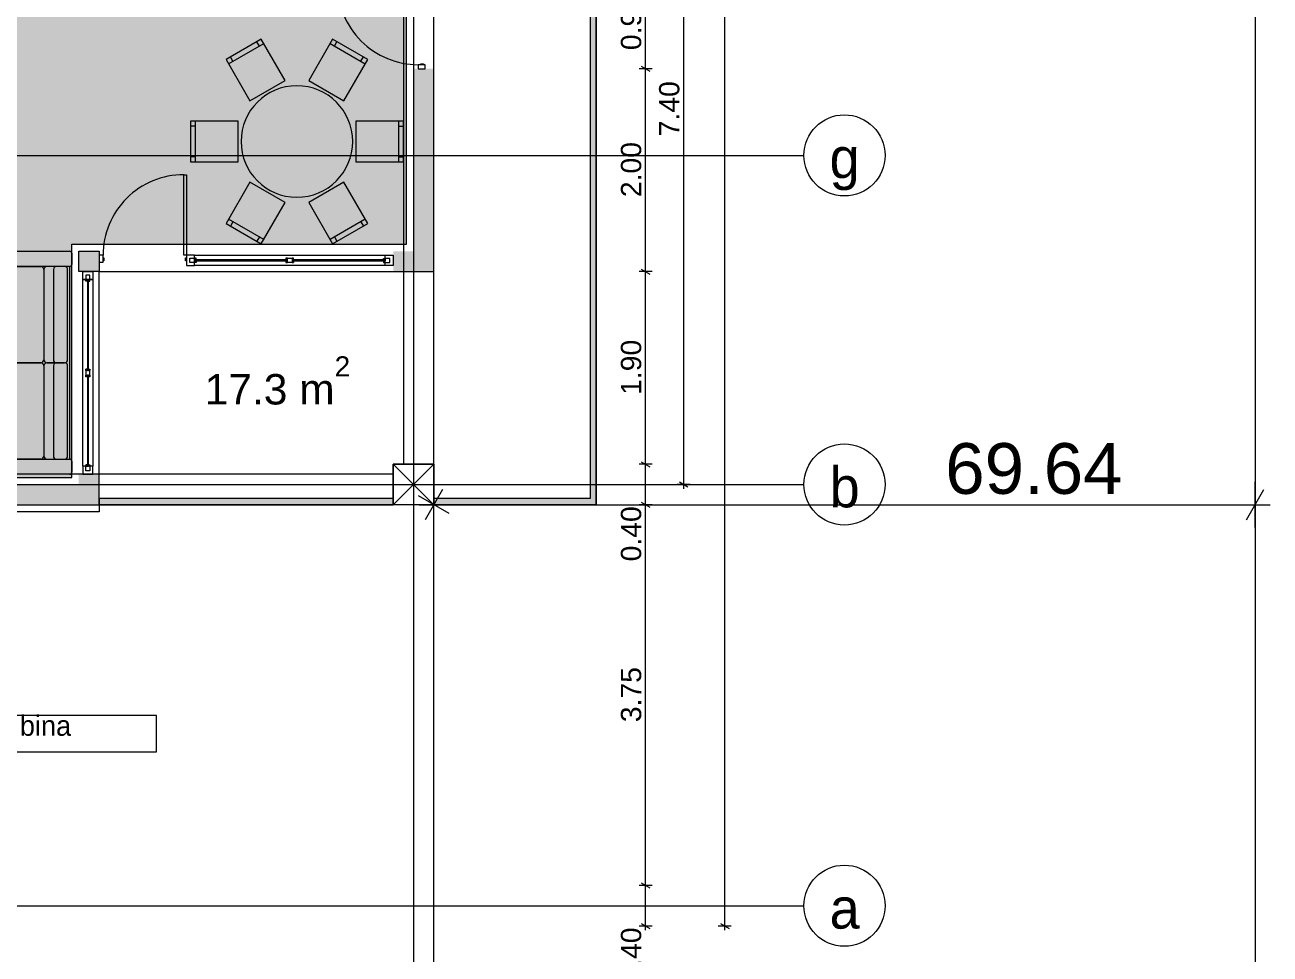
# Model space of a CAD drawing. Header units: millimetres. Extents: x 475159934 to 476245151, y 4620917055 to 4621447368.
# Drawn here: x 475293093 to 475305367, y 4621041395 to 4621050559 of the extents above; entities that cross this region are included whole.
import ezdxf

# ---------------------------------------------------------------- set-up
doc = ezdxf.new("R2010")
doc.units = ezdxf.units.MM
doc.header["$MEASUREMENT"] = 0
for name, color, linetype, lineweight in [('0_Pen_No__42_Pen_No__250_Pen_No__5', 5, 'Continuous', 0), ('2D Drafting - General_Pen_No__1_Pen_No__7', 7, 'Continuous', 0), ('2D Drafting - General_Pen_No__250_Pen_No__7_Pen_No__250', 7, 'Continuous', 0), ('2D Drafting - General_Pen_No__250_Pen_No__7_Pen_No__7', 7, 'Continuous', 0), ('2D Drafting - General_Pen_No__7_Pen_No__7_Pen_No__7', 7, 'Continuous', 0), ('Annotation - Text_Pen_No__7_Pen_No__5', 5, 'Continuous', 0), ('Doors_Pen_No__7_Pen_No__7_Pen_No__7', 7, 'Continuous', 0), ('G-Anno-Nplt_Pen_No__151', 151, 'Continuous', 0), ('G-Anno-Nplt_Pen_No__4', 7, 'Continuous', 0), ('G-Anno-Nplt_Pen_No__7', 7, 'Continuous', 0), ('kar-panjara_Pen_No__7_Pen_No__7_Pen_No__7', 7, 'Continuous', 0), ('New_2D Drafting - General_Pen_No__2_Pen_No__250', 7, 'Continuous', 0), ('New_G-Anno-Nplt_Pen_No__255', 255, 'Continuous', 0), ('New_G-Anno-Nplt_Pen_No__4', 7, 'Continuous', 0), ('New_reg_nak_Pen_No__7', 7, 'Continuous', 0), ('New_Structural - Bearing_Pen_No__1', 1, 'Continuous', 0), ('zoma_Pen_No__1', 1, 'Continuous', 0), ('zoma_Pen_No__142', 142, 'Continuous', 0), ('zoma_Pen_No__5_Pen_No__5', 5, 'Continuous', 0)]:
    doc.layers.add(name, color=color, linetype=linetype, lineweight=lineweight)
doc.layers.add('New_Interior - Furniture', color=7, linetype='Continuous')
doc.layers.add('zoma', color=7, linetype='Continuous')
doc.layers.add('New_Interior - Furniture _Pen_No__252', color=7, linetype='Continuous', lineweight=0, true_color=0x666666)
doc.styles.add('GENERATED_STYLE_1', font='arial.ttf')
doc.styles.add('GENERATED_STYLE_3', font='arial.ttf')
doc.styles.add('GENERATED_STYLE_4', font='ACADMTAV.TTF')
doc.linetypes.add('Break', pattern='A,0,[1,12. бѓљбѓ\x98бѓЎбѓ\x98 бѓ’бѓђбѓ¦бѓ”бѓ‘бѓ”бѓ‘бѓ\x981.Shx,S=15.679026,R=0,X=0,Y=0],-1975.557214,0', length=1975.557214)
doc.dimstyles.new('GENERATED_STYLE__11', dxfattribs={"dimtxt": 500, "dimasz": 228, "dimexe": 0.18, "dimexo": 3, "dimgap": 0, "dimtad": 1, "dimlfac": 0.001, "dimzin": 0, "dimdsep": 46, "dimtxsty": 'GENERATED_STYLE_3', "dimblk": 'ARROWHEAD_2', "dimblk1": 'ARROWHEAD_2', "dimblk2": 'ARROWHEAD_2', "dimcen": 0.09, "dimclrd": 1, "dimclre": 1, "dimclrt": 1, "dimadec": 0, "dimazin": 0, "dimtfac": 1, "dimtdec": 4, "dimtmove": 2, "dimatfit": 3, "dimfxl": 1, "dimtolj": 1, "dimtzin": 0, "dimarcsym": 0})
doc.dimstyles.new('GENERATED_STYLE__12', dxfattribs={"dimtxt": 500, "dimasz": 228, "dimexe": 0.18, "dimexo": 3, "dimgap": 0, "dimtad": 1, "dimtih": 1, "dimtoh": 1, "dimlfac": 0.001, "dimzin": 0, "dimdsep": 46, "dimtxsty": 'GENERATED_STYLE_3', "dimblk": 'ARROWHEAD_2', "dimblk1": 'ARROWHEAD_2', "dimblk2": 'ARROWHEAD_2', "dimcen": 0.09, "dimclrd": 1, "dimclre": 1, "dimclrt": 1, "dimadec": 0, "dimazin": 0, "dimtfac": 1, "dimtdec": 4, "dimtmove": 2, "dimatfit": 3, "dimfxl": 1, "dimtolj": 1, "dimtzin": 0, "dimarcsym": 0})
doc.dimstyles.new('GENERATED_STYLE__27', dxfattribs={"dimtxt": 0.18, "dimasz": 364.8, "dimexe": 0.18, "dimexo": 0.0625, "dimgap": 0, "dimtad": 0, "dimtih": 1, "dimtoh": 1, "dimdec": 4, "dimzin": 0, "dimdsep": 46, "dimcen": 0.09, "dimadec": 0, "dimazin": 0, "dimtfac": 1, "dimtdec": 4, "dimtmove": 0, "dimatfit": 3, "dimldrblk": 'ARROWHEAD_11', "dimfxl": 1, "dimtolj": 1, "dimtzin": 0, "dimarcsym": 0})
doc.dimstyles.new('GENERATED_STYLE__3', dxfattribs={"dimtxt": 200, "dimasz": 64.421331, "dimexe": 0.18, "dimexo": 3, "dimgap": 0, "dimtad": 1, "dimtih": 1, "dimtoh": 1, "dimlfac": 0.001, "dimzin": 0, "dimdsep": 46, "dimtxsty": 'GENERATED_STYLE_3', "dimblk": 'ARROWHEAD_2', "dimblk1": 'ARROWHEAD_2', "dimblk2": 'ARROWHEAD_2', "dimcen": 0.09, "dimclrd": 142, "dimclre": 142, "dimclrt": 142, "dimadec": 0, "dimazin": 0, "dimtfac": 1, "dimtdec": 4, "dimtmove": 0, "dimatfit": 3, "dimfxl": 1, "dimtolj": 1, "dimtzin": 0, "dimarcsym": 0})
doc.dimstyles.new('GENERATED_STYLE__6', dxfattribs={"dimtxt": 200, "dimasz": 64.421331, "dimexe": 0.18, "dimexo": 3, "dimgap": 0, "dimtad": 1, "dimlfac": 0.001, "dimzin": 0, "dimdsep": 46, "dimtxsty": 'GENERATED_STYLE_3', "dimblk": 'ARROWHEAD_2', "dimblk1": 'ARROWHEAD_2', "dimblk2": 'ARROWHEAD_2', "dimcen": 0.09, "dimclrd": 142, "dimclre": 142, "dimclrt": 142, "dimadec": 0, "dimazin": 0, "dimtfac": 1, "dimtdec": 4, "dimtmove": 0, "dimatfit": 3, "dimfxl": 1, "dimtolj": 1, "dimtzin": 0, "dimarcsym": 0})

# ---------------------------------------------------------------- blocks, each defined once
blk = doc.blocks.new('Sofa 23')
at = {"layer": 'New_Interior - Furniture _Pen_No__252', "color": 251, "linetype": 'Continuous', "lineweight": 0, "true_color": 0x666666}
for p, q in [((0, 20), (0, 830)), ((20, 850), (130, 850)), ((150, 830), (150, 20)), ((150, 830), (2050, 830)), ((150, 780), (150, 605)), ((1070, 810), (180, 810)), ((1100, 605), (1100, 780)), ((1100, 780), (1100, 605)), ((2020, 810), (1130, 810)), ((2050, 20), (2050, 830)), ((2050, 605), (2050, 780)), ((2070, 850), (2180, 850)), ((2200, 830), (2200, 20)), ((180, 670), (1070, 670)), ((1130, 670), (2020, 670)), ((150, 30), (150, 545)), ((180, 575), (1070, 575)), ((180, 575), (1070, 575)), ((1100, 545), (1100, 30)), ((1100, 30), (1100, 545)), ((1130, 575), (2020, 575)), ((1130, 575), (2020, 575)), ((2050, 545), (2050, 30)), ((130, 0), (20, 0)), ((1070, 0), (180, 0)), ((2020, 0), (1130, 0)), ((2180, 0), (2070, 0))]:
    blk.add_line(p, q, dxfattribs=at)
for centre, radius, start, end in [((20, 830), 20, 90, 180), ((130, 830), 20, 0, 90), ((180, 780), 30, 90, 180), ((1070, 780), 30, 0, 90), ((1130, 780), 30, 90, 180), ((2020, 780), 30, 0, 90), ((2070, 830), 20, 90, 180), ((2180, 830), 20, 0, 90), ((180, 700), 30, 180, 270), ((1070, 700), 30, 270, 0), ((1130, 700), 30, 180, 270), ((2020, 700), 30, 270, 0), ((180, 605), 30, 180, 270), ((180, 545), 30, 90, 180), ((1070, 605), 30, 270, 0), ((1070, 545), 30, 0, 90), ((1130, 605), 30, 180, 270), ((1130, 545), 30, 90, 180), ((2020, 605), 30, 270, 0), ((2020, 545), 30, 0, 90), ((20, 20), 20, 180, 270), ((130, 20), 20, 270, 0), ((180, 30), 30, 180, 270), ((1070, 30), 30, 270, 0), ((1130, 30), 30, 180, 270), ((2020, 30), 30, 270, 0), ((2070, 20), 20, 180, 270), ((2180, 20), 20, 270, 0)]:
    blk.add_arc(centre, radius, start, end, dxfattribs=at)
blk = doc.blocks.new('Dining Table Round 24')
at = {"layer": 'New_Interior - Furniture _Pen_No__252', "color": 251, "linetype": 'Continuous', "lineweight": 0, "true_color": 0x666666}
for p, q in [((-370, 941), (-395, 984)), ((370, 941), (395, 984)), ((-673, 766), (-327, 966)), ((327, 966), (673, 766)), ((-630, 791), (-655, 834)), ((630, 791), (655, 834)), ((-1000, 150), (-1050, 150)), ((-1000, -200), (-1000, 200)), ((1000, 200), (1000, -200)), ((1000, 150), (1050, 150)), ((-1000, -150), (-1050, -150)), ((1000, -150), (1050, -150)), ((-327, -966), (-673, -766)), ((-630, -791), (-655, -834)), ((673, -766), (327, -966)), ((630, -791), (655, -834)), ((-370, -941), (-395, -984)), ((370, -941), (395, -984))]:
    blk.add_line(p, q, dxfattribs=at)
at = {"layer": 'New_Interior - Furniture _Pen_No__252', "color": 251, "linetype": 'Continuous', "lineweight": 0, "true_color": 0x666666, "flags": 128}
for points in [[(-463, 402), (-117, 602), (-352, 1009), (-698, 809)], [(117, 602), (463, 402), (698, 809), (352, 1009)], [(-580, -200), (-580, 200), (-1050, 200), (-1050, -200)], [(580, 200), (580, -200), (1050, -200), (1050, 200)], [(-117, -602), (-463, -402), (-698, -809), (-352, -1009)], [(463, -402), (117, -602), (352, -1009), (698, -809)]]:
    blk.add_lwpolyline(points, close=True, dxfattribs=at)
blk.add_lwpolyline([(550, 0, 1), (-550, 0, 1)], format="xyb", close=True, dxfattribs=at)
blk = doc.blocks.new('*D382', base_point=(475826096, 4621095193))
at = {"layer": 'zoma_Pen_No__1', "color": 1, "linetype": 'Continuous', "lineweight": 0, "transparency": 16777216}
for p, q in [((475297124, 4621045827), (475297124, 4621045973)), ((475297349, 4621045827), (475296899, 4621045827)), ((475297274, 4621045740), (475296974, 4621045913)), ((475297124, 4621037672), (475297124, 4621045827)), ((475296974, 4621037759), (475297274, 4621037585)), ((475297349, 4621037672), (475296899, 4621037672)), ((475297124, 4621037525), (475297124, 4621037672))]:
    blk.add_line(p, q, dxfattribs=at)
at = {"layer": 'zoma_Pen_No__1', "color": 1, "lineweight": 0, "transparency": 16777216, "insert": (475297024, 4621038505), "char_height": 500, "attachment_point": 7, "rotation": 90, "style": 'GENERATED_STYLE_3'}
blk.add_mtext('\\A1;{\\pql;\\fArial|b0|i0|c204|p0;\\W1.000000;8.15}', dxfattribs=at)
blk = doc.blocks.new('ARROWHEAD_2')
at = {"color": 0, "linetype": 'Continuous', "lineweight": 0}
for p, q in [((-0.378, -0.655), (0.378, 0.655)), ((0, 0), (-1, 0))]:
    blk.add_line(p, q, dxfattribs=at)
blk = doc.blocks.new('*D383', base_point=(475826096, 4621095193))
at = {"layer": 'zoma_Pen_No__1', "color": 1, "linetype": 'Continuous', "lineweight": 0, "transparency": 16777216}
for p, q in [((475297124, 4621045602), (475297124, 4621046052)), ((475305221, 4621045602), (475305221, 4621046052)), ((475297211, 4621045977), (475297038, 4621045677)), ((475305134, 4621045677), (475305307, 4621045977)), ((475296978, 4621045827), (475297124, 4621045827)), ((475297124, 4621045827), (475305221, 4621045827)), ((475305221, 4621045827), (475305367, 4621045827))]:
    blk.add_line(p, q, dxfattribs=at)
at = {"layer": 'zoma_Pen_No__1', "color": 1, "lineweight": 0, "transparency": 16777216, "insert": (475302165, 4621045927), "char_height": 500, "attachment_point": 7, "style": 'GENERATED_STYLE_3'}
blk.add_mtext('\\A1;{\\pql;\\fArial|b0|i0|c204|p0;\\W1.000000;69.64}', dxfattribs=at)
blk = doc.blocks.new('*D384', base_point=(475826096, 4621095193))
at = {"layer": 'zoma_Pen_No__1', "color": 1, "linetype": 'Continuous', "lineweight": 0, "transparency": 16777216}
for p, q in [((475297211, 4621061177), (475297038, 4621060877)), ((475297124, 4621060802), (475297124, 4621061252)), ((475305134, 4621060877), (475305307, 4621061177)), ((475305221, 4621060802), (475305221, 4621061252)), ((475296978, 4621061027), (475297124, 4621061027)), ((475297124, 4621061027), (475305221, 4621061027)), ((475305221, 4621061027), (475305367, 4621061027))]:
    blk.add_line(p, q, dxfattribs=at)
at = {"layer": 'zoma_Pen_No__1', "color": 1, "lineweight": 0, "transparency": 16777216, "insert": (475302337, 4621061127), "char_height": 500, "attachment_point": 7, "style": 'GENERATED_STYLE_3'}
blk.add_mtext('\\A1;{\\pql;\\fArial|b0|i0|c204|p0;\\W1.000000;69.63}', dxfattribs=at)
blk = doc.blocks.new('*D725', base_point=(475826096, 4621095193))
at = {"layer": 'zoma_Pen_No__142', "color": 142, "linetype": 'Continuous', "lineweight": 0, "transparency": 16777216}
for p, q in [((475290249, 4621039807), (475290200, 4621039722)), ((475290224, 4621039701), (475290224, 4621039828)), ((475296749, 4621039807), (475296700, 4621039722)), ((475296724, 4621039701), (475296724, 4621039828)), ((475290224, 4621039765), (475296724, 4621039765))]:
    blk.add_line(p, q, dxfattribs=at)
at = {"layer": 'zoma_Pen_No__142', "color": 142, "lineweight": 0, "transparency": 16777216, "char_height": 200, "attachment_point": 7, "style": 'GENERATED_STYLE_3'}
for s, insert in [('\\A1;{\\pql;\\fArial|b0|i0|c204|p0;\\W1.000000;6.50}', (475293207, 4621039805)), ('\\A1;{\\pql;\\fArial|b0|i0|c204|p0;\\W1.000000;0.40}', (475296166, 4621039805))]:
    blk.add_mtext(s, dxfattribs=dict(at, insert=insert))
blk = doc.blocks.new('*D726', base_point=(475826096, 4621095193))
at = {"layer": 'zoma_Pen_No__142', "color": 142, "linetype": 'Continuous', "lineweight": 0, "transparency": 16777216}
for p, q in [((475296749, 4621039807), (475296700, 4621039722)), ((475296724, 4621039701), (475296724, 4621039828)), ((475297100, 4621039722), (475297149, 4621039807)), ((475297124, 4621039701), (475297124, 4621039828)), ((475296724, 4621039765), (475297124, 4621039765)), ((475297124, 4621039765), (475297166, 4621039765))]:
    blk.add_line(p, q, dxfattribs=at)
blk = doc.blocks.new('*D727', base_point=(475826096, 4621095193))
at = {"layer": 'zoma_Pen_No__142', "color": 142, "linetype": 'Continuous', "lineweight": 0, "transparency": 16777216}
for p, q in [((475299545, 4621046051), (475299629, 4621046002)), ((475299651, 4621046027), (475299523, 4621046027)), ((475299587, 4621045985), (475299587, 4621046027))]:
    blk.add_line(p, q, dxfattribs=at)
blk = doc.blocks.new('*D728', base_point=(475826096, 4621095193))
at = {"layer": 'zoma_Pen_No__142', "color": 142, "linetype": 'Continuous', "lineweight": 0, "transparency": 16777216}
for p, q in [((475299651, 4621053427), (475299523, 4621053427)), ((475299545, 4621053451), (475299629, 4621053402)), ((475299587, 4621046027), (475299587, 4621053427)), ((475299545, 4621046051), (475299629, 4621046002)), ((475299651, 4621046027), (475299523, 4621046027))]:
    blk.add_line(p, q, dxfattribs=at)
at = {"layer": 'zoma_Pen_No__142', "color": 142, "lineweight": 0, "transparency": 16777216, "insert": (475299547, 4621049460), "char_height": 200, "attachment_point": 7, "rotation": 90, "style": 'GENERATED_STYLE_3'}
blk.add_mtext('\\A1;{\\pql;\\fArial|b0|i0|c204|p0;\\W1.000000;7.40}', dxfattribs=at)
blk = doc.blocks.new('*D731', base_point=(475826096, 4621095193))
at = {"layer": 'zoma_Pen_No__142', "color": 142, "linetype": 'Continuous', "lineweight": 0, "transparency": 16777216}
for p, q in [((475300055, 4621061027), (475299928, 4621061027)), ((475300034, 4621061002), (475299949, 4621061051)), ((475299992, 4621061027), (475299992, 4621061068)), ((475299992, 4621041672), (475299992, 4621061027)), ((475300055, 4621041672), (475299928, 4621041672)), ((475299949, 4621041697), (475300034, 4621041648)), ((475299992, 4621041631), (475299992, 4621041672))]:
    blk.add_line(p, q, dxfattribs=at)
at = {"layer": 'zoma_Pen_No__142', "color": 142, "lineweight": 0, "transparency": 16777216, "insert": (475299952, 4621051006), "char_height": 200, "attachment_point": 7, "rotation": 90, "style": 'GENERATED_STYLE_3'}
blk.add_mtext('\\A1;{\\pql;\\fArial|b0|i0|c204|p0;\\W1.000000;19.35}', dxfattribs=at)
blk = doc.blocks.new('*D732', base_point=(475826096, 4621095193))
at = {"layer": 'zoma_Pen_No__142', "color": 142, "linetype": 'Continuous', "lineweight": 0, "transparency": 16777216}
for p, q in [((475299275, 4621042072), (475299148, 4621042072)), ((475299169, 4621042097), (475299254, 4621042048)), ((475299211, 4621041672), (475299211, 4621042072)), ((475299275, 4621041672), (475299148, 4621041672)), ((475299169, 4621041697), (475299254, 4621041648)), ((475299211, 4621041631), (475299211, 4621041672))]:
    blk.add_line(p, q, dxfattribs=at)
at = {"layer": 'zoma_Pen_No__142', "color": 142, "lineweight": 0, "transparency": 16777216, "insert": (475299171, 4621041114), "char_height": 200, "attachment_point": 7, "rotation": 90, "style": 'GENERATED_STYLE_3'}
blk.add_mtext('\\A1;{\\pql;\\fArial|b0|i0|c204|p0;\\W1.000000;0.40}', dxfattribs=at)
blk = doc.blocks.new('*D733', base_point=(475826096, 4621095193))
at = {"layer": 'zoma_Pen_No__142', "color": 142, "linetype": 'Continuous', "lineweight": 0, "transparency": 16777216}
for p, q in [((475299275, 4621045827), (475299148, 4621045827)), ((475299169, 4621045851), (475299254, 4621045802)), ((475299211, 4621042072), (475299211, 4621045827)), ((475299275, 4621042072), (475299148, 4621042072)), ((475299169, 4621042097), (475299254, 4621042048))]:
    blk.add_line(p, q, dxfattribs=at)
at = {"layer": 'zoma_Pen_No__142', "color": 142, "lineweight": 0, "transparency": 16777216, "char_height": 200, "attachment_point": 7, "rotation": 90, "style": 'GENERATED_STYLE_3'}
for s, insert in [('\\A1;{\\pql;\\fArial|b0|i0|c204|p0;\\W1.000000;0.40}', (475299171, 4621045268)), ('\\A1;{\\pql;\\fArial|b0|i0|c204|p0;\\W1.000000;3.75}', (475299171, 4621043682))]:
    blk.add_mtext(s, dxfattribs=dict(at, insert=insert))
blk = doc.blocks.new('*D734', base_point=(475826096, 4621095193))
at = {"layer": 'zoma_Pen_No__142', "color": 142, "linetype": 'Continuous', "lineweight": 0, "transparency": 16777216}
for p, q in [((475299275, 4621046227), (475299148, 4621046227)), ((475299169, 4621046251), (475299254, 4621046202)), ((475299211, 4621045827), (475299211, 4621046227)), ((475299275, 4621045827), (475299148, 4621045827)), ((475299169, 4621045851), (475299254, 4621045802))]:
    blk.add_line(p, q, dxfattribs=at)
blk = doc.blocks.new('*D735', base_point=(475826096, 4621095193))
at = {"layer": 'zoma_Pen_No__142', "color": 142, "linetype": 'Continuous', "lineweight": 0, "transparency": 16777216}
for p, q in [((475299169, 4621048151), (475299254, 4621048102)), ((475299275, 4621048127), (475299148, 4621048127)), ((475299211, 4621046227), (475299211, 4621048127)), ((475299275, 4621046227), (475299148, 4621046227)), ((475299169, 4621046251), (475299254, 4621046202))]:
    blk.add_line(p, q, dxfattribs=at)
at = {"layer": 'zoma_Pen_No__142', "color": 142, "lineweight": 0, "transparency": 16777216, "insert": (475299171, 4621046910), "char_height": 200, "attachment_point": 7, "rotation": 90, "style": 'GENERATED_STYLE_3'}
blk.add_mtext('\\A1;{\\pql;\\fArial|b0|i0|c204|p0;\\W1.000000;1.90}', dxfattribs=at)
blk = doc.blocks.new('*D736', base_point=(475826096, 4621095193))
at = {"layer": 'zoma_Pen_No__142', "color": 142, "linetype": 'Continuous', "lineweight": 0, "transparency": 16777216}
for p, q in [((475299169, 4621048151), (475299254, 4621048102)), ((475299275, 4621048127), (475299148, 4621048127))]:
    blk.add_line(p, q, dxfattribs=at)
blk = doc.blocks.new('*D737', base_point=(475826096, 4621095193))
at = {"layer": 'zoma_Pen_No__142', "color": 142, "linetype": 'Continuous', "lineweight": 0, "transparency": 16777216}
for p, q in [((475299275, 4621050127), (475299148, 4621050127)), ((475299169, 4621050151), (475299254, 4621050102)), ((475299211, 4621048127), (475299211, 4621050127)), ((475299169, 4621048151), (475299254, 4621048102)), ((475299275, 4621048127), (475299148, 4621048127))]:
    blk.add_line(p, q, dxfattribs=at)
at = {"layer": 'zoma_Pen_No__142', "color": 142, "lineweight": 0, "transparency": 16777216, "insert": (475299171, 4621048860), "char_height": 200, "attachment_point": 7, "rotation": 90, "style": 'GENERATED_STYLE_3'}
blk.add_mtext('\\A1;{\\pql;\\fArial|b0|i0|c204|p0;\\W1.000000;2.00}', dxfattribs=at)
blk = doc.blocks.new('*D738', base_point=(475826096, 4621095193))
at = {"layer": 'zoma_Pen_No__142', "color": 142, "linetype": 'Continuous', "lineweight": 0, "transparency": 16777216}
for p, q in [((475299275, 4621051027), (475299148, 4621051027)), ((475299169, 4621051051), (475299254, 4621051002)), ((475299211, 4621050127), (475299211, 4621051027)), ((475299275, 4621050127), (475299148, 4621050127)), ((475299169, 4621050151), (475299254, 4621050102))]:
    blk.add_line(p, q, dxfattribs=at)
at = {"layer": 'zoma_Pen_No__142', "color": 142, "lineweight": 0, "transparency": 16777216, "insert": (475299171, 4621050310), "char_height": 200, "attachment_point": 7, "rotation": 90, "style": 'GENERATED_STYLE_3'}
blk.add_mtext('\\A1;{\\pql;\\fArial|b0|i0|c204|p0;\\W1.000000;0.90}', dxfattribs=at)
blk = doc.blocks.new('ARROWHEAD_11')
at = {"color": 0, "linetype": 'Continuous', "lineweight": 0}
blk.add_line((0, 0), (-1, 0), dxfattribs=at)
at = {"color": 0, "linetype": 'Continuous', "lineweight": 0, "const_width": 0.25, "flags": 128}
blk.add_lwpolyline([(-0.125, 0, 1), (0.125, 0, 1)], format="xyb", close=True, dxfattribs=at)

msp = doc.modelspace()

# ---------------------------------------------------------------- hatches: boundary and pattern name
at = {"layer": '2D Drafting - General_Pen_No__250_Pen_No__7_Pen_No__7', "linetype": 'Continuous', "lineweight": 0}
for points in [[(475297124.343, 4621050126.695), (475297124.343, 4621048326.703), (475296924.343, 4621048326.703), (475296924.343, 4621050126.695)], [(475293824.343, 4621048126.703), (475293623.978, 4621048126.703), (475293623.978, 4621048326.703), (475293824.343, 4621048326.703)], [(475297124.343, 4621048126.703), (475296723.978, 4621048126.703), (475296723.978, 4621048326.703), (475297124.343, 4621048326.703)], [(475293824.343, 4621046126.701), (475293824.343, 4621045826.703), (475293624.343, 4621045826.703), (475293624.343, 4621046126.701)], [(475293824.343, 4621046126.701), (475293824.343, 4621045826.703), (475293624.343, 4621045826.703), (475293624.343, 4621046126.701)], [(475293624.343, 4621045826.696), (475292824.343, 4621045826.696), (475292824.343, 4621046026.696), (475293624.343, 4621046026.696)]]:
    msp.add_hatch(color=7, dxfattribs=at).paths.add_polyline_path(points)
at = {"layer": 'G-Anno-Nplt_Pen_No__151', "linetype": 'Continuous', "lineweight": 0, "true_color": 0x1f2f3f}
msp.add_hatch(color=169, dxfattribs=at).paths.add_polyline_path([(475290094.343, 4621055177.046), (475290094.343, 4621053696.689), (475290294.343, 4621053696.689), (475290294.343, 4621053596.689), (475290884.531, 4621053596.689), (475290884.531, 4621052956.689), (475290094.343, 4621052956.689), (475290094.343, 4621046296.696), (475290294.343, 4621046296.696), (475290294.343, 4621046096.696), (475293554.343, 4621046096.696), (475293554.343, 4621048396.696), (475296854.343, 4621048396.696), (475296854.343, 4621052566.501), (475296454.343, 4621052566.501), (475296454.343, 4621053396.689), (475296654.343, 4621053396.689), (475296654.343, 4621053696.689), (475296854.343, 4621053696.689), (475296854.343, 4621059656.696), (475293356.941, 4621059656.696), (475293356.941, 4621060756.689), (475290294.343, 4621060756.689), (475290294.343, 4621060556.689), (475290294.343, 4621057689.854), (475290224.343, 4621057689.854), (475290224.343, 4621055937.065), (475290624.343, 4621055937.065), (475290624.343, 4621055177.046)])
at = {"layer": 'New_G-Anno-Nplt_Pen_No__255', "linetype": 'Continuous', "lineweight": 0}
for points in [[(475298724.26, 4621045826.696), (475298724.26, 4621051226.359), (475298664.26, 4621051226.359), (475298664.26, 4621045886.696), (475297124.343, 4621045886.696), (475297124.343, 4621045826.696)], [(475296724.343, 4621045886.696), (475293824.343, 4621045886.696), (475293824.343, 4621045826.696), (475296724.343, 4621045826.696)]]:
    msp.add_hatch(color=255, dxfattribs=at).paths.add_polyline_path(points)

# ---------------------------------------------------------------- linework, layer by layer
at = {"layer": '0_Pen_No__42_Pen_No__250_Pen_No__5', "color": 5, "linetype": 'Continuous', "lineweight": 0}
for centre in [(475301171.399, 4621049272.054), (475301171.399, 4621046026.689), (475301171.399, 4621041872.054)]:
    msp.add_circle(centre, 400, dxfattribs=at)
at = {"layer": '2D Drafting - General_Pen_No__1_Pen_No__7', "color": 7, "linetype": 'Continuous', "lineweight": 0}
for p, q in [((475297124.343, 4621045826.696), (475296724.343, 4621046226.696)), ((475296724.343, 4621045826.696), (475297124.343, 4621046226.696))]:
    msp.add_line(p, q, dxfattribs=at)
at = {"layer": '2D Drafting - General_Pen_No__1_Pen_No__7', "color": 7, "linetype": 'Continuous', "lineweight": 0, "flags": 128}
for points in [[(475297124.343, 4621046226.696), (475297124.343, 4621053226.696), (475296824.343, 4621053226.696), (475296824.343, 4621046226.696)], [(475297124.343, 4621045826.696), (475296724.343, 4621045826.696), (475296724.343, 4621046226.696), (475297124.343, 4621046226.696)], [(475290224.343, 4621045826.696), (475296724.343, 4621045826.696), (475296724.343, 4621046126.696), (475290224.343, 4621046126.696)]]:
    msp.add_lwpolyline(points, close=True, dxfattribs=at)
at = {"layer": '2D Drafting - General_Pen_No__250_Pen_No__7_Pen_No__250', "color": 7, "linetype": 'Continuous', "lineweight": 0, "flags": 128}
msp.add_lwpolyline([(475293824.343, 4621048126.703), (475293623.978, 4621048126.703), (475293623.978, 4621048326.703), (475293824.343, 4621048326.703)], close=True, dxfattribs=at)
at = {"layer": '2D Drafting - General_Pen_No__7_Pen_No__7_Pen_No__7', "color": 7, "linetype": 'Continuous', "lineweight": 0, "flags": 128}
msp.add_lwpolyline([(475296643.973, 4621048186.798), (475294764.344, 4621048186.826), (475294764.349, 4621048286.771), (475296643.978, 4621048286.688)], dxfattribs=at)
msp.add_lwpolyline([(475293664.419, 4621048046.699), (475293764.362, 4621048046.703), (475293764.281, 4621046206.696), (475293664.338, 4621046206.701)], close=True, dxfattribs=at)
at = {"layer": '2D Drafting - General_Pen_No__7_Pen_No__7_Pen_No__7', "color": 7, "linetype": 'Continuous', "lineweight": 0}
for centre, start, end in [((475296969.82, 4621050960.517), 179.9985151, 270.0001966), ((475294658.167, 4621048286.823), 89.9985151, 180.0001966)]:
    msp.add_arc(centre, 794.311, start, end, dxfattribs=at)
at = {"layer": 'Doors_Pen_No__7_Pen_No__7_Pen_No__7', "color": 7, "linetype": 'Continuous', "lineweight": 0, "flags": 128}
for points in [[(475297037.555, 4621050126.693), (475297037.556, 4621050166.204), (475296969.822, 4621050166.206), (475296969.821, 4621050126.695)], [(475297023.156, 4621050175.093), (475297023.156, 4621050166.204), (475296996.489, 4621050166.205), (475296996.489, 4621050175.094)], [(475294684.834, 4621048286.823), (475294658.167, 4621048286.823), (475294658.187, 4621049081.134), (475294684.854, 4621049081.134)], [(475293824.343, 4621048219.088), (475293863.854, 4621048219.087), (475293863.856, 4621048286.821), (475293824.345, 4621048286.822)], [(475293872.743, 4621048233.487), (475293863.854, 4621048233.487), (475293863.855, 4621048260.154), (475293872.744, 4621048260.154)], [(475294684.832, 4621048233.489), (475294675.943, 4621048233.49), (475294675.944, 4621048260.156), (475294684.833, 4621048260.156)]]:
    msp.add_lwpolyline(points, close=True, dxfattribs=at)
at = {"layer": 'G-Anno-Nplt_Pen_No__4', "color": 7, "linetype": 'Continuous', "lineweight": 0, "flags": 128}
msp.add_lwpolyline([(475290294.343, 4621046096.696), (475293554.343, 4621046096.696), (475293554.343, 4621048396.696), (475296854.343, 4621048396.696), (475296854.343, 4621052566.501), (475296454.343, 4621052566.501), (475296454.343, 4621053396.689), (475296654.343, 4621053396.689), (475296654.343, 4621053696.689), (475296854.343, 4621053696.689), (475296854.343, 4621059656.696), (475293356.941, 4621059656.696), (475293356.941, 4621060756.689), (475290294.343, 4621060756.689)], dxfattribs=at)
msp.add_lwpolyline([(475297124.343, 4621048126.696), (475297124.343, 4621052026.686), (475298724.259, 4621052026.687), (475298724.259, 4621045826.696), (475297124.35, 4621045826.696), (475297124.35, 4621046226.696), (475296724.343, 4621046226.696), (475296724.343, 4621045826.696), (475293824.343, 4621045826.696), (475293824.343, 4621048126.696)], close=True, dxfattribs=at)
at = {"layer": 'kar-panjara_Pen_No__7_Pen_No__7_Pen_No__7', "color": 7, "linetype": 'Continuous', "lineweight": 0, "flags": 128}
for points in [[(475294684.829, 4621048186.775), (475294764.344, 4621048186.771), (475294764.349, 4621048286.771), (475294684.834, 4621048286.775)], [(475294719.832, 4621048256.773), (475294764.347, 4621048256.771), (475294764.347, 4621048241.771), (475294764.346, 4621048231.771), (475294779.831, 4621048231.771), (475294779.83, 4621048216.771), (475294719.83, 4621048216.773)], [(475294779.832, 4621048256.771), (475294764.347, 4621048256.771), (475294764.347, 4621048241.771), (475294779.832, 4621048241.771)], [(475295681.663, 4621048256.731), (475295666.663, 4621048256.731), (475295666.663, 4621048241.731), (475295681.663, 4621048241.731)], [(475295681.663, 4621048256.731), (475295726.663, 4621048256.729), (475295726.663, 4621048241.729), (475295726.662, 4621048231.729), (475295741.662, 4621048231.728), (475295741.661, 4621048216.728), (475295681.661, 4621048216.731)], [(475295741.663, 4621048256.728), (475295726.663, 4621048256.729), (475295726.663, 4621048241.729), (475295741.663, 4621048241.728)], [(475296688.976, 4621048256.686), (475296643.976, 4621048256.688), (475296643.976, 4621048241.688), (475296643.975, 4621048231.688), (475296628.975, 4621048231.689), (475296628.975, 4621048216.689), (475296688.975, 4621048216.686)], [(475296628.976, 4621048256.689), (475296643.976, 4621048256.688), (475296643.976, 4621048241.688), (475296628.976, 4621048241.689)], [(475296723.972, 4621048186.796), (475296643.973, 4621048186.8), (475296643.978, 4621048286.688), (475296723.976, 4621048286.685)], [(475295681.662, 4621048231.731), (475295666.662, 4621048231.731), (475295666.661, 4621048216.731), (475295681.661, 4621048216.731)], [(475295741.662, 4621048231.728), (475295726.662, 4621048231.729), (475295726.661, 4621048216.729), (475295741.661, 4621048216.728)], [(475293764.359, 4621048046.703), (475293664.422, 4621048046.699), (475293664.418, 4621048126.698), (475293764.356, 4621048126.703)], [(475293694.327, 4621048091.699), (475293694.329, 4621048046.699), (475293709.329, 4621048046.699), (475293719.329, 4621048046.7), (475293719.33, 4621048031.7), (475293734.33, 4621048031.701), (475293734.327, 4621048091.701)], [(475293694.329, 4621048031.762), (475293694.329, 4621048046.7), (475293709.329, 4621048046.699), (475293709.329, 4621048031.762)], [(475293709.419, 4621048046.7), (475293709.38, 4621047149.201), (475293719.38, 4621047149.201), (475293719.419, 4621048046.7)], [(475293734.37, 4621047104.202), (475293734.368, 4621047149.202), (475293719.368, 4621047149.201), (475293709.368, 4621047149.201), (475293709.367, 4621047164.201), (475293694.367, 4621047164.2), (475293694.37, 4621047104.2)], [(475293709.367, 4621047164.201), (475293709.368, 4621047149.201), (475293694.368, 4621047149.2), (475293694.367, 4621047164.2)], [(475293734.367, 4621047164.202), (475293734.368, 4621047149.202), (475293719.368, 4621047149.201), (475293719.367, 4621047164.201)], [(475293709.37, 4621047104.201), (475293709.37, 4621047089.201), (475293694.37, 4621047089.2), (475293694.37, 4621047104.2)], [(475293709.364, 4621047104.201), (475293709.324, 4621046206.703), (475293719.324, 4621046206.703), (475293719.364, 4621047104.201)], [(475293734.37, 4621047104.202), (475293734.37, 4621047089.202), (475293719.37, 4621047089.201), (475293719.37, 4621047104.201)], [(475293764.278, 4621046126.696), (475293764.281, 4621046206.696), (475293664.281, 4621046206.701), (475293664.278, 4621046126.701)], [(475293694.322, 4621046161.699), (475293694.324, 4621046206.699), (475293709.324, 4621046206.699), (475293719.324, 4621046206.698), (475293719.325, 4621046221.698), (475293734.325, 4621046221.698), (475293734.322, 4621046161.698)], [(475293694.325, 4621046221.699), (475293694.324, 4621046206.699), (475293709.324, 4621046206.699), (475293709.325, 4621046221.699)]]:
    msp.add_lwpolyline(points, close=True, dxfattribs=at)
for points in [[(475295681.663, 4621048241.731), (475294764.347, 4621048241.771), (475294764.346, 4621048231.771), (475295681.662, 4621048231.731)], [(475295726.662, 4621048231.729), (475296643.976, 4621048231.688), (475296643.976, 4621048241.688), (475295726.663, 4621048241.729)]]:
    msp.add_lwpolyline(points, dxfattribs=at)
at = {"layer": 'New_2D Drafting - General_Pen_No__2_Pen_No__250', "color": 7, "linetype": 'Continuous', "lineweight": 0, "flags": 128}
msp.add_lwpolyline([(475292170.401, 4621043388.918), (475294390.406, 4621043388.918), (475294390.406, 4621043748.294), (475292170.401, 4621043748.294), (475292170.401, 4621043388.918)], close=True, dxfattribs=at)
at = {"layer": 'New_G-Anno-Nplt_Pen_No__4', "color": 7, "linetype": 'Continuous', "lineweight": 0, "flags": 128}
for points in [[(475298724.26, 4621045826.696), (475298724.26, 4621051226.359), (475298664.26, 4621051226.359), (475298664.26, 4621045886.696), (475297124.343, 4621045886.696), (475297124.343, 4621045826.696)], [(475296724.343, 4621045886.696), (475293824.343, 4621045886.696), (475293824.343, 4621045826.696), (475296724.343, 4621045826.696)]]:
    msp.add_lwpolyline(points, close=True, dxfattribs=at)
at = {"layer": 'New_reg_nak_Pen_No__7', "color": 7, "linetype": 'Continuous', "lineweight": 0, "flags": 128}
msp.add_lwpolyline([(475293824.343, 4621045826.696), (475293824.343, 4621045756.689), (475290224.343, 4621045756.689)], dxfattribs=at)
at = {"layer": 'New_Structural - Bearing_Pen_No__1', "color": 1, "linetype": 'Break', "lineweight": 0}
msp.add_line((475305220.529, 4621074927.012), (475305220.529, 4621037000.61), dxfattribs=at)
at = {"layer": 'zoma_Pen_No__5_Pen_No__5', "color": 5, "linetype": 'Continuous', "lineweight": 0}
for p, q in [((475296924.343, 4621064307.672), (475296924.343, 4621036072.741)), ((475229343.792, 4621049272.054), (475300771.399, 4621049272.054)), ((475229343.792, 4621046026.689), (475300771.399, 4621046026.689)), ((475229343.792, 4621041872.054), (475300771.399, 4621041872.054))]:
    msp.add_line(p, q, dxfattribs=at)

# ---------------------------------------------------------------- block references
at = {"layer": 'New_Interior - Furniture', "color": 1, "linetype": 'Continuous', "lineweight": 0, "zscale": 1000}
for name, p, rotation in [('Dining Table Round 24', (475295774.343, 4621049408.932), 180), ('Sofa 23', (475292704.343, 4621048326.696), 270)]:
    msp.add_blockref(name, p, dxfattribs=dict(at, rotation=rotation))

# ---------------------------------------------------------------- texts
at = {"layer": 'Annotation - Text_Pen_No__7_Pen_No__5', "color": 5, "linetype": 'Continuous', "lineweight": 0, "char_height": 400, "attachment_point": 2, "style": 'GENERATED_STYLE_4'}
for s, insert in [('\\A1;{\\pqc;\\fAcadMtavr|b0|i0|c0|p0;\\W1.000000;g}', (475301173.557, 4621049446.374)), ('\\A1;{\\pqc;\\fAcadMtavr|b0|i0|c0|p0;\\W1.000000;b}', (475301173.557, 4621046201.009)), ('\\A1;{\\pqc;\\fAcadMtavr|b0|i0|c0|p0;\\W1.000000;a}', (475301173.557, 4621042046.374))]:
    msp.add_mtext(s, dxfattribs=dict(at, insert=insert))
at = {"layer": 'G-Anno-Nplt_Pen_No__7', "color": 7, "lineweight": 0, "insert": (475294865.212, 4621046811.211), "char_height": 300, "attachment_point": 7, "style": 'GENERATED_STYLE_1'}
msp.add_mtext('{\\fArial|b0|i0|c204|p0;17.3 m{\\H0.66x;\\S2^  ;}}', dxfattribs=at)
at = {"layer": 'New_2D Drafting - General_Pen_No__2_Pen_No__250', "color": 7, "linetype": 'Continuous', "lineweight": 0, "insert": (475292270.401, 4621043617.669), "char_height": 200, "attachment_point": 4, "style": 'GENERATED_STYLE_4'}
msp.add_mtext('\\A1;{\\pql;\\fAcadMtavr|b0|i0|c0|p0;\\W1.000000;b tipis bina}', dxfattribs=at)

# ---------------------------------------------------------------- dimensions: what is measured, and where the dimension line sits
at = {"layer": 'zoma', "color": 1, "linetype": 'Continuous', "lineweight": 0}
for base, p2, text, picture, middle in [((475305220.529, 4621061026.689), (475305220.529, 4621061026.689), '69.63', '*D384', (475303174.408, 4621061376.689)), ((475305220.529, 4621045826.689), (475305220.529, 4621045826.689), '69.64', '*D383', (475303002.476, 4621046176.689))]:
    dim = msp.add_linear_dim(base=base, p1=(475297124.35, 4621045826.689), p2=p2, text=text, dimstyle='GENERATED_STYLE__12', dxfattribs=at)
    dim.commit()
    dim.dimension.update_dxf_attribs({"geometry": picture, "text_midpoint": middle, "dimtype": 160})
at = {"layer": 'zoma', "color": 142, "linetype": 'Continuous', "lineweight": 0}
for base, p1, p2, picture, middle in [((475299991.81, 4621061026.688), (475233700.384, 4621041672.053), (475255415.89, 4621061026.688), '*D731', (475299851.81, 4621051341.197)), ((475299586.927, 4621053426.689), (475299991.81, 4621046026.689), (475299586.927, 4621053426.689), '*D728', (475299446.927, 4621049718.685)), ((475299211.225, 4621051026.693), (475297124.343, 4621050126.695), (475297037.555, 4621051026.693), '*D738', (475299071.225, 4621050568.69)), ((475299211.225, 4621050126.695), (475297124.343, 4621048126.703), (475297124.343, 4621050126.695), '*D737', (475299071.225, 4621049118.695)), ((475299211.225, 4621048126.703), (475297124.343, 4621046226.696), (475299211.225, 4621048126.703), '*D735', (475299071.225, 4621047168.695)), ((475299211.224915922, 4621048126.702528), (475299211.224915922, 4621048126.702528), (475297124.342858315, 4621048126.702528), '*D736', (475299071.224915326, 4621048118.698557854)), ((475299211.225, 4621046226.696), (475297124.343, 4621045826.696), (475297124.343, 4621046226.696), '*D734', (475299071.225, 4621045527.275)), ((475299586.926529109, 4621046026.689019203), (475299586.926529109, 4621046026.689019203), (475299991.810250819, 4621046026.689019203), '*D727', (475299446.926528513, 4621046018.685048103)), ((475299211.225, 4621045826.696), (475233700.384, 4621042072.053), (475297124.343, 4621045826.696), '*D733', (475299071.225, 4621043941.37)), ((475299211.225, 4621042072.053), (475233700.384, 4621041672.053), (475233700.384, 4621042072.053), '*D732', (475299071.225, 4621041372.632))]:
    dim = msp.add_linear_dim(base=base, p1=p1, p2=p2, angle=90, dimstyle='GENERATED_STYLE__6', dxfattribs=at)
    dim.commit()
    dim.dimension.update_dxf_attribs({"geometry": picture, "text_midpoint": middle, "dimtype": 160, "text_rotation": 90})
for base, p1, p2, picture, middle in [((475296724.342, 4621039764.813), (475290224.342, 4621057015.179), (475296724.342, 4621057015.179), '*D725', (475293466.338, 4621039904.813)), ((475297124.342, 4621039764.813), (475296724.342, 4621057015.179), (475297124.342, 4621057015.179), '*D726', (475296424.921, 4621039904.813))]:
    dim = msp.add_linear_dim(base=base, p1=p1, p2=p2, dimstyle='GENERATED_STYLE__3', dxfattribs=at)
    dim.commit()
    dim.dimension.update_dxf_attribs({"geometry": picture, "text_midpoint": middle, "dimtype": 160})
at = {"layer": 'zoma', "color": 1, "linetype": 'Continuous', "lineweight": 0}
dim = msp.add_linear_dim(base=(475297124.35, 4621045826.689), p1=(475297124.15, 4621037672.018), p2=(475233224.343, 4621045826.689), angle=90, dimstyle='GENERATED_STYLE__11', dxfattribs=at)
dim.commit()
dim.dimension.update_dxf_attribs({"geometry": '*D382', "text_midpoint": (475296774.35, 4621039152.09), "dimtype": 160, "text_rotation": 90})

# ---------------------------------------------------------------- leaders
at = {"layer": 'New_2D Drafting - General_Pen_No__2_Pen_No__250', "color": 7, "linetype": 'Continuous', "lineweight": 0, "annotation_type": 0, "has_hookline": 1, "hookline_direction": 0, "text_width": 1944.787}
msp.add_leader([(475291170.401, 4621048397.359), (475291170.401, 4621043617.669), (475292170.401, 4621043568.606)], dimstyle='GENERATED_STYLE__27', dxfattribs=at)

doc.saveas('drawing.dxf')
